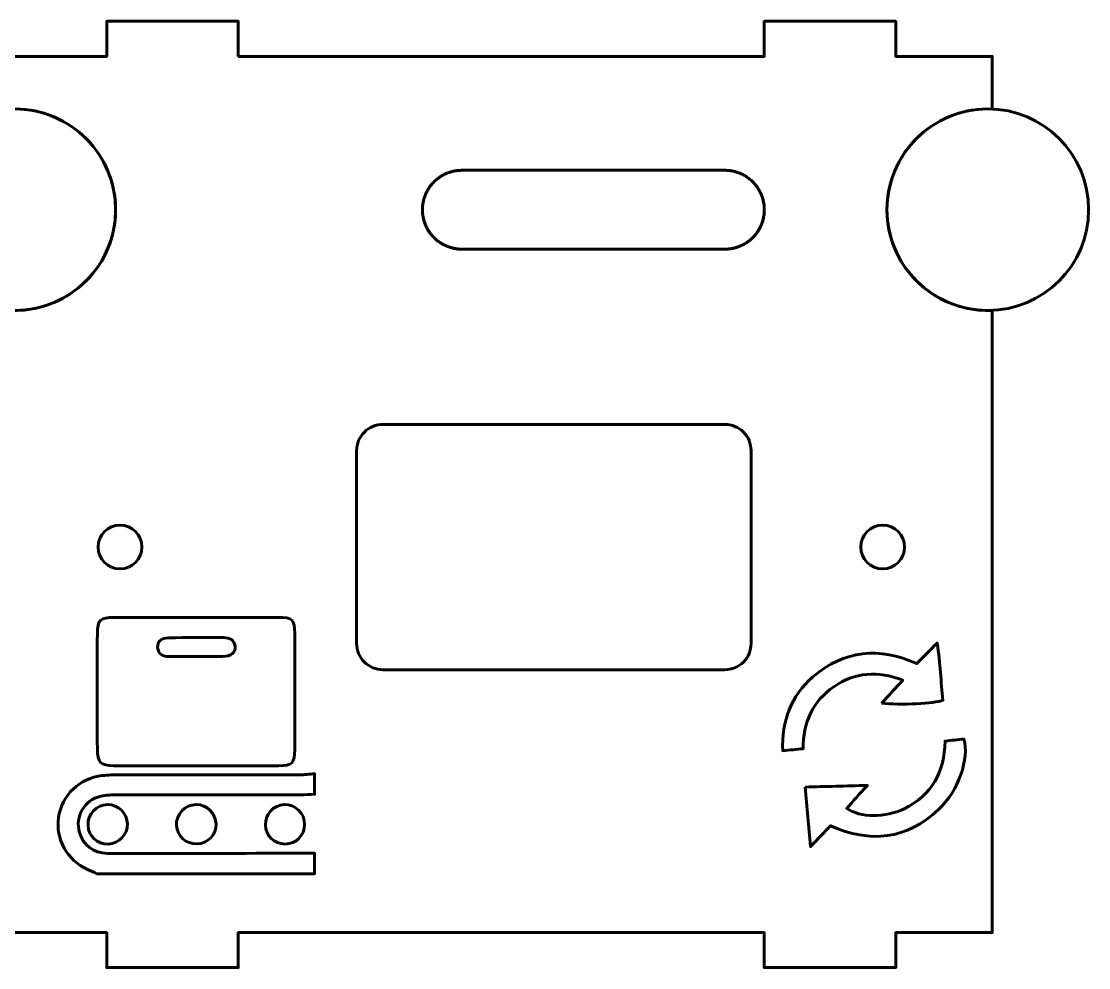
# Model space of a CAD drawing. Header units: millimetres. Extents: x -979 to -10, y -1484 to -29.
# Drawn here: x -134.9 to -13.1, y -257.3 to -149.3 of the extents above; entities that cross this region are included whole.
import ezdxf

# ---------------------------------------------------------------- set-up
doc = ezdxf.new("R2010")
doc.units = ezdxf.units.MM
doc.linetypes.add('K5LT_BASIC', pattern=[0])

# ---------------------------------------------------------------- blocks, each defined once
blk = doc.blocks.new('U74')
at = {"color": 150, "linetype": 'K5LT_BASIC', "lineweight": 60, "true_color": 0x0080ff}
for start, end in [(0, 180), (180, 0)]:
    blk.add_arc((-135.64, -170.76), 11.5, start, end, dxfattribs=at)
blk = doc.blocks.new('U75')
at = {"color": 150, "linetype": 'K5LT_BASIC', "lineweight": 60, "true_color": 0x0080ff}
for start, end in [(0, 180), (180, 0)]:
    blk.add_arc((-24.64, -170.76), 11.5, start, end, dxfattribs=at)
blk = doc.blocks.new('U76')
at = {"color": 150, "linetype": 'K5LT_BASIC', "lineweight": 60, "true_color": 0x0080ff}
for p, q in [((-84.64, -166.26), (-74.64, -166.26)), ((-74.64, -166.26), (-64.64, -166.26)), ((-64.64, -166.26), (-54.64, -166.26))]:
    blk.add_line(p, q, dxfattribs=at)
blk = doc.blocks.new('U77')
at = {"color": 150, "linetype": 'K5LT_BASIC', "lineweight": 60, "true_color": 0x0080ff}
for p, q in [((-84.64, -175.26), (-74.64, -175.26)), ((-74.64, -175.26), (-64.64, -175.26)), ((-64.64, -175.26), (-54.64, -175.26))]:
    blk.add_line(p, q, dxfattribs=at)
blk = doc.blocks.new('U78')
at = {"color": 150, "linetype": 'K5LT_BASIC', "lineweight": 60, "true_color": 0x0080ff}
for p, q in [((-86.77, -166.8), (-86.83, -166.83)), ((-86.75, -166.79), (-86.77, -166.8)), ((-86.73, -166.78), (-86.75, -166.79)), ((-86.72, -166.78), (-86.73, -166.78)), ((-86.61, -166.72), (-86.72, -166.78)), ((-86.5, -166.67), (-86.61, -166.72)), ((-86.44, -166.64), (-86.5, -166.67)), ((-86.42, -166.63), (-86.44, -166.64)), ((-86.4, -166.62), (-86.42, -166.63)), ((-86.39, -166.62), (-86.4, -166.62)), ((-86.28, -166.58), (-86.39, -166.62)), ((-86.17, -166.53), (-86.28, -166.58)), ((-86.11, -166.51), (-86.17, -166.53)), ((-86.08, -166.5), (-86.11, -166.51)), ((-86.07, -166.5), (-86.08, -166.5)), ((-86.06, -166.49), (-86.07, -166.5)), ((-85.94, -166.46), (-86.06, -166.49)), ((-85.83, -166.42), (-85.94, -166.46)), ((-85.77, -166.41), (-85.83, -166.42)), ((-85.74, -166.4), (-85.77, -166.41)), ((-85.73, -166.4), (-85.74, -166.4)), ((-85.72, -166.4), (-85.73, -166.4)), ((-85.62, -166.37), (-85.72, -166.4)), ((-85.5, -166.35), (-85.62, -166.37)), ((-85.44, -166.34), (-85.5, -166.35)), ((-85.41, -166.33), (-85.44, -166.34)), ((-85.4, -166.33), (-85.41, -166.33)), ((-85.39, -166.33), (-85.4, -166.33)), ((-85.27, -166.31), (-85.39, -166.33)), ((-85.14, -166.29), (-85.27, -166.31)), ((-85.08, -166.28), (-85.14, -166.29)), ((-85.05, -166.28), (-85.08, -166.28)), ((-85.03, -166.28), (-85.05, -166.28)), ((-85.02, -166.28), (-85.03, -166.28)), ((-84.64, -166.26), (-85.02, -166.28)), ((-88.12, -167.92), (-88.21, -168.03)), ((-88.03, -167.81), (-88.12, -167.92)), ((-87.99, -167.76), (-88.03, -167.81)), ((-87.97, -167.74), (-87.99, -167.76)), ((-87.95, -167.72), (-87.97, -167.74)), ((-87.85, -167.62), (-87.95, -167.72)), ((-87.95, -167.72), (-87.95, -167.72)), ((-87.76, -167.52), (-87.85, -167.62)), ((-87.71, -167.48), (-87.76, -167.52)), ((-87.69, -167.45), (-87.71, -167.48)), ((-87.67, -167.44), (-87.69, -167.45)), ((-87.56, -167.35), (-87.67, -167.44)), ((-87.67, -167.44), (-87.67, -167.44)), ((-87.46, -167.26), (-87.56, -167.35)), ((-87.41, -167.22), (-87.46, -167.26)), ((-87.38, -167.2), (-87.41, -167.22)), ((-87.37, -167.19), (-87.38, -167.2)), ((-87.36, -167.19), (-87.37, -167.19)), ((-87.26, -167.11), (-87.36, -167.19)), ((-87.15, -167.03), (-87.26, -167.11)), ((-87.1, -167), (-87.15, -167.03)), ((-87.07, -166.98), (-87.1, -167)), ((-87.06, -166.97), (-87.07, -166.98)), ((-87.05, -166.97), (-87.06, -166.97)), ((-86.94, -166.9), (-87.05, -166.97)), ((-86.83, -166.83), (-86.94, -166.9)), ((-88.87, -169.23), (-88.91, -169.37)), ((-88.84, -169.16), (-88.87, -169.23)), ((-88.83, -169.13), (-88.84, -169.16)), ((-88.82, -169.12), (-88.83, -169.13)), ((-88.76, -168.97), (-88.82, -169.11)), ((-88.82, -169.11), (-88.82, -169.12)), ((-88.71, -168.85), (-88.76, -168.97)), ((-88.68, -168.78), (-88.71, -168.85)), ((-88.66, -168.75), (-88.68, -168.78)), ((-88.65, -168.73), (-88.66, -168.75)), ((-88.58, -168.6), (-88.65, -168.73)), ((-88.65, -168.73), (-88.65, -168.73)), ((-88.51, -168.48), (-88.58, -168.6)), ((-88.48, -168.42), (-88.51, -168.48)), ((-88.46, -168.39), (-88.48, -168.42)), ((-88.45, -168.37), (-88.46, -168.39)), ((-88.44, -168.37), (-88.45, -168.37)), ((-88.37, -168.25), (-88.44, -168.37)), ((-88.29, -168.13), (-88.37, -168.25)), ((-88.25, -168.08), (-88.29, -168.13)), ((-88.23, -168.05), (-88.25, -168.08)), ((-88.22, -168.04), (-88.23, -168.05)), ((-88.21, -168.03), (-88.22, -168.04)), ((-89.12, -170.39), (-89.13, -170.46)), ((-89.11, -170.33), (-89.12, -170.34)), ((-89.12, -170.34), (-89.12, -170.36)), ((-89.12, -170.36), (-89.12, -170.39)), ((-89.1, -170.18), (-89.11, -170.33)), ((-89.08, -170.04), (-89.1, -170.18)), ((-89.07, -169.97), (-89.08, -170.04)), ((-89.06, -169.94), (-89.07, -169.97)), ((-89.05, -169.91), (-89.06, -169.92)), ((-89.06, -169.92), (-89.06, -169.94)), ((-89.02, -169.77), (-89.05, -169.91)), ((-88.99, -169.63), (-89.02, -169.77)), ((-88.97, -169.56), (-88.99, -169.63)), ((-88.96, -169.53), (-88.97, -169.56)), ((-88.91, -169.37), (-88.96, -169.5)), ((-88.96, -169.5), (-88.96, -169.51)), ((-88.96, -169.51), (-88.96, -169.53)), ((-89.13, -170.61), (-89.14, -170.75)), ((-89.14, -170.75), (-89.14, -170.76)), ((-89.14, -170.76), (-89.14, -170.78)), ((-89.14, -170.78), (-89.13, -170.81)), ((-89.13, -170.46), (-89.13, -170.61)), ((-89.13, -170.81), (-89.13, -170.88)), ((-89.13, -170.88), (-89.13, -171.03)), ((-89.13, -171.03), (-89.12, -171.17)), ((-89.12, -171.17), (-89.12, -171.18)), ((-89.12, -171.18), (-89.11, -171.2)), ((-89.11, -171.2), (-89.11, -171.23)), ((-89.11, -171.23), (-89.1, -171.3)), ((-89.1, -171.3), (-89.08, -171.44)), ((-89.08, -171.44), (-89.06, -171.59)), ((-89.06, -171.59), (-89.06, -171.6)), ((-89.06, -171.6), (-89.05, -171.61)), ((-89.05, -171.61), (-89.05, -171.65)), ((-89.05, -171.65), (-89.03, -171.72)), ((-89.03, -171.72), (-89, -171.85)), ((-89, -171.85), (-88.96, -172)), ((-88.96, -172), (-88.96, -172)), ((-88.96, -172), (-88.96, -172.02)), ((-88.96, -172.02), (-88.95, -172.05)), ((-88.95, -172.05), (-88.93, -172.12)), ((-88.93, -172.12), (-88.88, -172.25)), ((-88.88, -172.25), (-88.83, -172.39)), ((-88.83, -172.39), (-88.83, -172.4)), ((-88.83, -172.4), (-88.82, -172.41)), ((-88.82, -172.41), (-88.81, -172.45)), ((-88.81, -172.45), (-88.78, -172.51)), ((-88.78, -172.51), (-88.73, -172.64)), ((-88.73, -172.64), (-88.66, -172.77)), ((-88.66, -172.77), (-88.66, -172.77)), ((-88.66, -172.77), (-88.65, -172.79)), ((-88.65, -172.79), (-88.64, -172.82)), ((-88.64, -172.82), (-88.61, -172.88)), ((-88.61, -172.88), (-88.54, -173)), ((-88.54, -173), (-88.47, -173.12)), ((-88.47, -173.12), (-88.46, -173.13)), ((-88.46, -173.13), (-88.45, -173.15)), ((-88.45, -173.15), (-88.43, -173.17)), ((-88.43, -173.17), (-88.4, -173.23)), ((-88.4, -173.23), (-88.32, -173.34)), ((-88.32, -173.34), (-88.24, -173.46)), ((-88.24, -173.46), (-88.23, -173.46)), ((-88.23, -173.46), (-88.22, -173.48)), ((-88.22, -173.48), (-88.2, -173.51)), ((-88.2, -173.51), (-88.16, -173.56)), ((-88.16, -173.56), (-88.08, -173.66)), ((-88.08, -173.66), (-87.99, -173.77)), ((-87.99, -173.77), (-87.98, -173.77)), ((-87.98, -173.77), (-87.97, -173.79)), ((-87.97, -173.79), (-87.95, -173.81)), ((-87.95, -173.81), (-87.9, -173.86)), ((-87.9, -173.86), (-87.81, -173.95)), ((-87.81, -173.95), (-87.71, -174.05)), ((-87.71, -174.05), (-87.7, -174.05)), ((-87.7, -174.05), (-87.69, -174.06)), ((-87.69, -174.06), (-87.67, -174.09)), ((-87.67, -174.09), (-87.62, -174.13)), ((-87.62, -174.13), (-87.52, -174.22)), ((-87.52, -174.22), (-87.42, -174.3)), ((-87.42, -174.3), (-87.41, -174.31)), ((-87.41, -174.31), (-87.4, -174.32)), ((-87.4, -174.32), (-87.37, -174.34)), ((-87.37, -174.34), (-87.32, -174.37)), ((-87.32, -174.37), (-87.22, -174.45)), ((-87.22, -174.45), (-87.11, -174.52)), ((-87.11, -174.52), (-87.1, -174.53)), ((-87.1, -174.53), (-87.09, -174.54)), ((-87.09, -174.54), (-87.06, -174.55)), ((-87.06, -174.55), (-87.01, -174.59)), ((-87.01, -174.59), (-86.9, -174.65)), ((-86.9, -174.65), (-86.79, -174.72)), ((-86.79, -174.72), (-86.78, -174.72)), ((-86.78, -174.72), (-86.76, -174.73)), ((-86.76, -174.73), (-86.74, -174.74)), ((-86.74, -174.74), (-86.68, -174.77)), ((-86.68, -174.77), (-86.57, -174.82)), ((-86.57, -174.82), (-86.46, -174.88)), ((-86.46, -174.88), (-86.45, -174.88)), ((-86.45, -174.88), (-86.43, -174.89)), ((-86.43, -174.89), (-86.41, -174.9)), ((-86.41, -174.9), (-86.35, -174.92)), ((-86.35, -174.92), (-86.24, -174.97)), ((-86.24, -174.97), (-86.12, -175.01)), ((-86.12, -175.01), (-86.11, -175.01)), ((-86.11, -175.01), (-86.1, -175.02)), ((-86.1, -175.02), (-86.07, -175.03)), ((-86.07, -175.03), (-86.01, -175.05)), ((-86.01, -175.05), (-85.9, -175.08)), ((-85.9, -175.08), (-85.78, -175.11)), ((-85.78, -175.11), (-85.78, -175.12)), ((-85.78, -175.12), (-85.76, -175.12)), ((-85.76, -175.12), (-85.73, -175.13)), ((-85.73, -175.13), (-85.68, -175.14)), ((-85.68, -175.14), (-85.57, -175.17)), ((-85.57, -175.17), (-85.45, -175.19)), ((-85.45, -175.19), (-85.44, -175.19)), ((-85.44, -175.19), (-85.43, -175.19)), ((-85.43, -175.19), (-85.4, -175.2)), ((-85.4, -175.2), (-85.34, -175.21)), ((-85.34, -175.21), (-85.23, -175.22)), ((-85.23, -175.22), (-85.12, -175.24)), ((-85.12, -175.24), (-85.11, -175.24)), ((-85.11, -175.24), (-85.1, -175.24)), ((-85.1, -175.24), (-85.08, -175.24)), ((-85.08, -175.24), (-85.03, -175.25)), ((-85.03, -175.25), (-84.93, -175.25)), ((-84.93, -175.25), (-84.85, -175.26)), ((-84.85, -175.26), (-84.84, -175.26)), ((-84.84, -175.26), (-84.83, -175.26)), ((-84.83, -175.26), (-84.81, -175.26)), ((-84.81, -175.26), (-84.77, -175.26)), ((-84.77, -175.26), (-84.69, -175.26)), ((-84.69, -175.26), (-84.64, -175.26))]:
    blk.add_line(p, q, dxfattribs=at)
blk = doc.blocks.new('U79')
at = {"color": 150, "linetype": 'K5LT_BASIC', "lineweight": 60, "true_color": 0x0080ff}
for p, q in [((-54.58, -166.26), (-54.64, -166.26)), ((-54.5, -166.26), (-54.58, -166.26)), ((-54.46, -166.27), (-54.5, -166.26)), ((-54.44, -166.27), (-54.46, -166.27)), ((-54.43, -166.27), (-54.44, -166.27)), ((-54.42, -166.27), (-54.43, -166.27)), ((-54.34, -166.27), (-54.42, -166.27)), ((-54.24, -166.28), (-54.34, -166.27)), ((-54.19, -166.28), (-54.24, -166.28)), ((-54.17, -166.29), (-54.19, -166.28)), ((-54.16, -166.29), (-54.17, -166.29)), ((-54.15, -166.29), (-54.16, -166.29)), ((-54.04, -166.3), (-54.15, -166.29)), ((-53.93, -166.32), (-54.04, -166.3)), ((-53.87, -166.33), (-53.93, -166.32)), ((-53.84, -166.33), (-53.87, -166.33)), ((-53.83, -166.34), (-53.84, -166.33)), ((-53.82, -166.34), (-53.83, -166.34)), ((-53.7, -166.36), (-53.82, -166.34)), ((-53.59, -166.39), (-53.7, -166.36)), ((-53.54, -166.4), (-53.59, -166.39)), ((-53.51, -166.41), (-53.54, -166.4)), ((-53.49, -166.41), (-53.51, -166.41)), ((-53.37, -166.45), (-53.49, -166.41)), ((-53.49, -166.41), (-53.49, -166.41)), ((-53.26, -166.48), (-53.37, -166.45)), ((-53.2, -166.5), (-53.26, -166.48)), ((-53.17, -166.51), (-53.2, -166.5)), ((-53.16, -166.51), (-53.17, -166.51)), ((-53.15, -166.52), (-53.16, -166.51)), ((-53.03, -166.56), (-53.15, -166.52)), ((-52.92, -166.6), (-53.03, -166.56)), ((-52.86, -166.63), (-52.92, -166.6)), ((-52.84, -166.64), (-52.86, -166.63)), ((-52.82, -166.64), (-52.84, -166.64)), ((-52.81, -166.65), (-52.82, -166.64)), ((-52.7, -166.7), (-52.81, -166.65)), ((-52.59, -166.76), (-52.7, -166.7)), ((-52.53, -166.78), (-52.59, -166.76)), ((-52.51, -166.8), (-52.53, -166.78)), ((-52.49, -166.81), (-52.51, -166.8)), ((-52.37, -166.87), (-52.49, -166.81)), ((-52.49, -166.81), (-52.49, -166.81)), ((-52.26, -166.94), (-52.37, -166.87)), ((-52.21, -166.97), (-52.26, -166.94)), ((-52.18, -166.99), (-52.21, -166.97)), ((-52.17, -167), (-52.18, -166.99)), ((-52.16, -167), (-52.17, -167)), ((-52.05, -167.08), (-52.16, -167)), ((-51.95, -167.15), (-52.05, -167.08)), ((-51.9, -167.19), (-51.95, -167.15)), ((-51.87, -167.21), (-51.9, -167.19)), ((-51.86, -167.22), (-51.87, -167.21)), ((-51.85, -167.23), (-51.86, -167.22)), ((-51.75, -167.31), (-51.85, -167.23)), ((-51.65, -167.39), (-51.75, -167.31)), ((-51.6, -167.44), (-51.65, -167.39)), ((-51.58, -167.46), (-51.6, -167.44)), ((-51.57, -167.47), (-51.58, -167.46)), ((-51.56, -167.48), (-51.57, -167.47)), ((-51.46, -167.57), (-51.56, -167.48)), ((-51.37, -167.67), (-51.46, -167.57)), ((-51.32, -167.72), (-51.37, -167.67)), ((-51.3, -167.74), (-51.32, -167.72)), ((-51.29, -167.75), (-51.3, -167.74)), ((-51.28, -167.76), (-51.29, -167.75)), ((-51.19, -167.86), (-51.28, -167.76)), ((-51.11, -167.97), (-51.19, -167.86)), ((-51.07, -168.02), (-51.11, -167.97)), ((-51.05, -168.05), (-51.07, -168.02)), ((-51.04, -168.06), (-51.05, -168.05)), ((-51.03, -168.07), (-51.04, -168.06)), ((-50.95, -168.18), (-51.03, -168.07)), ((-50.87, -168.29), (-50.95, -168.18)), ((-50.84, -168.35), (-50.87, -168.29)), ((-50.82, -168.38), (-50.84, -168.35)), ((-50.81, -168.39), (-50.82, -168.38)), ((-50.8, -168.4), (-50.81, -168.39)), ((-50.73, -168.52), (-50.8, -168.4)), ((-50.67, -168.64), (-50.73, -168.52)), ((-50.63, -168.71), (-50.67, -168.64)), ((-50.62, -168.74), (-50.63, -168.71)), ((-50.61, -168.75), (-50.62, -168.74)), ((-50.61, -168.76), (-50.61, -168.75)), ((-50.54, -168.89), (-50.61, -168.76)), ((-50.49, -169.02), (-50.54, -168.89)), ((-50.46, -169.08), (-50.49, -169.02)), ((-50.45, -169.11), (-50.46, -169.08)), ((-50.44, -169.13), (-50.45, -169.11)), ((-50.44, -169.14), (-50.44, -169.13)), ((-50.39, -169.27), (-50.44, -169.14)), ((-50.35, -169.4), (-50.39, -169.27)), ((-50.32, -169.47), (-50.35, -169.4)), ((-50.31, -169.5), (-50.32, -169.47)), ((-50.31, -169.52), (-50.31, -169.5)), ((-50.31, -169.53), (-50.31, -169.52)), ((-50.27, -169.67), (-50.31, -169.53)), ((-50.24, -169.81), (-50.27, -169.67)), ((-50.22, -169.88), (-50.24, -169.81)), ((-50.22, -169.91), (-50.22, -169.88)), ((-50.21, -169.93), (-50.22, -169.91)), ((-50.21, -169.94), (-50.21, -169.93)), ((-50.19, -170.08), (-50.21, -169.94)), ((-50.17, -170.22), (-50.19, -170.08)), ((-50.16, -170.29), (-50.17, -170.22)), ((-50.16, -170.33), (-50.16, -170.29)), ((-50.15, -170.34), (-50.16, -170.33)), ((-50.15, -170.35), (-50.15, -170.34)), ((-50.14, -170.5), (-50.15, -170.35)), ((-50.25, -171.76), (-50.22, -171.61)), ((-50.22, -171.61), (-50.21, -171.6)), ((-50.21, -171.59), (-50.2, -171.55)), ((-50.21, -171.6), (-50.21, -171.59)), ((-50.2, -171.55), (-50.19, -171.48)), ((-50.19, -171.48), (-50.17, -171.34)), ((-50.17, -171.34), (-50.16, -171.2)), ((-50.16, -171.19), (-50.15, -171.17)), ((-50.16, -171.2), (-50.16, -171.19)), ((-50.15, -171.06), (-50.14, -170.92)), ((-50.15, -171.13), (-50.15, -171.06)), ((-50.15, -171.17), (-50.15, -171.13)), ((-50.14, -170.64), (-50.14, -170.5)), ((-50.14, -170.71), (-50.14, -170.64)), ((-50.14, -170.75), (-50.14, -170.71)), ((-50.14, -170.77), (-50.14, -170.75)), ((-50.14, -170.92), (-50.14, -170.77)), ((-50.14, -170.77), (-50.14, -170.77)), ((-50.69, -172.93), (-50.62, -172.8)), ((-50.62, -172.79), (-50.61, -172.78)), ((-50.62, -172.8), (-50.62, -172.79)), ((-50.61, -172.78), (-50.59, -172.74)), ((-50.59, -172.74), (-50.56, -172.68)), ((-50.56, -172.68), (-50.51, -172.55)), ((-50.51, -172.55), (-50.45, -172.42)), ((-50.45, -172.41), (-50.44, -172.39)), ((-50.45, -172.42), (-50.45, -172.41)), ((-50.44, -172.39), (-50.43, -172.36)), ((-50.43, -172.36), (-50.4, -172.29)), ((-50.4, -172.29), (-50.36, -172.16)), ((-50.36, -172.16), (-50.31, -172.02)), ((-50.31, -172), (-50.3, -171.96)), ((-50.31, -172.01), (-50.31, -172)), ((-50.31, -172.02), (-50.31, -172.01)), ((-50.3, -171.96), (-50.28, -171.89)), ((-50.28, -171.89), (-50.25, -171.76)), ((-51.71, -174.18), (-51.6, -174.09)), ((-51.6, -174.08), (-51.59, -174.07)), ((-51.6, -174.09), (-51.6, -174.08)), ((-51.59, -174.07), (-51.56, -174.05)), ((-51.56, -174.05), (-51.51, -174)), ((-51.51, -174), (-51.42, -173.91)), ((-51.42, -173.91), (-51.32, -173.81)), ((-51.32, -173.8), (-51.3, -173.79)), ((-51.32, -173.81), (-51.32, -173.8)), ((-51.3, -173.79), (-51.28, -173.76)), ((-51.28, -173.76), (-51.24, -173.71)), ((-51.24, -173.71), (-51.15, -173.61)), ((-51.15, -173.61), (-51.06, -173.5)), ((-51.06, -173.49), (-51.04, -173.48)), ((-51.06, -173.5), (-51.06, -173.49)), ((-51.04, -173.48), (-51.02, -173.45)), ((-51.02, -173.45), (-50.98, -173.39)), ((-50.98, -173.39), (-50.9, -173.28)), ((-50.9, -173.28), (-50.83, -173.16)), ((-50.83, -173.16), (-50.82, -173.15)), ((-50.82, -173.15), (-50.81, -173.14)), ((-50.81, -173.14), (-50.79, -173.11)), ((-50.79, -173.11), (-50.76, -173.05)), ((-50.76, -173.05), (-50.69, -172.93)), ((-54.64, -175.26), (-54.25, -175.25)), ((-54.25, -175.25), (-54.24, -175.25)), ((-54.24, -175.25), (-54.22, -175.24)), ((-54.22, -175.24), (-54.19, -175.24)), ((-54.19, -175.24), (-54.13, -175.23)), ((-54.13, -175.23), (-54, -175.22)), ((-54, -175.22), (-53.88, -175.2)), ((-53.88, -175.2), (-53.87, -175.2)), ((-53.87, -175.2), (-53.86, -175.2)), ((-53.86, -175.2), (-53.83, -175.19)), ((-53.83, -175.19), (-53.77, -175.18)), ((-53.77, -175.18), (-53.65, -175.15)), ((-53.65, -175.15), (-53.55, -175.13)), ((-53.55, -175.13), (-53.54, -175.13)), ((-53.54, -175.13), (-53.53, -175.12)), ((-53.53, -175.12), (-53.5, -175.12)), ((-53.5, -175.12), (-53.44, -175.1)), ((-53.44, -175.1), (-53.33, -175.07)), ((-53.33, -175.07), (-53.21, -175.03)), ((-53.21, -175.03), (-53.2, -175.03)), ((-53.2, -175.03), (-53.19, -175.02)), ((-53.19, -175.02), (-53.16, -175.01)), ((-53.16, -175.01), (-53.1, -174.99)), ((-53.1, -174.99), (-52.99, -174.95)), ((-52.99, -174.95), (-52.88, -174.9)), ((-52.88, -174.9), (-52.87, -174.9)), ((-52.87, -174.9), (-52.86, -174.9)), ((-52.86, -174.9), (-52.83, -174.88)), ((-52.83, -174.88), (-52.77, -174.86)), ((-52.77, -174.86), (-52.66, -174.8)), ((-52.66, -174.8), (-52.55, -174.75)), ((-52.55, -174.75), (-52.54, -174.74)), ((-52.54, -174.74), (-52.52, -174.74)), ((-52.52, -174.74), (-52.5, -174.72)), ((-52.5, -174.72), (-52.44, -174.69)), ((-52.44, -174.69), (-52.33, -174.63)), ((-52.33, -174.63), (-52.22, -174.56)), ((-52.22, -174.56), (-52.21, -174.56)), ((-52.21, -174.56), (-52.2, -174.55)), ((-52.2, -174.55), (-52.17, -174.53)), ((-52.17, -174.53), (-52.12, -174.49)), ((-52.12, -174.49), (-52.01, -174.42)), ((-52.01, -174.42), (-51.91, -174.34)), ((-51.91, -174.34), (-51.9, -174.34)), ((-51.9, -174.34), (-51.89, -174.33)), ((-51.89, -174.33), (-51.86, -174.31)), ((-51.86, -174.31), (-51.81, -174.26)), ((-51.81, -174.26), (-51.71, -174.18))]:
    blk.add_line(p, q, dxfattribs=at)
blk = doc.blocks.new('U73')
at = {"color": 150, "linetype": 'K5LT_BASIC', "lineweight": 60, "true_color": 0x0080ff}
for points in [[(-110.14, -153.26), (-50.14, -153.26), (-50.14, -149.26), (-35.14, -149.26), (-35.14, -153.26), (-24.14, -153.26), (-24.14, -159.27, 1.044466), (-24.14, -182.25), (-24.14, -253.26), (-35.14, -253.26), (-35.14, -257.26), (-50.14, -257.26), (-50.14, -253.26), (-110.14, -253.26), (-110.14, -257.26), (-125.14, -257.26), (-125.14, -253.26), (-136.14, -253.26), (-136.14, -182.25, 1.044466), (-136.14, -159.27), (-136.14, -153.26), (-125.14, -153.26), (-125.14, -149.26), (-110.14, -149.26)], [(-93.64, -195.26), (-54.64, -195.26, -0.414214), (-51.64, -198.26), (-51.64, -220.26, -0.414214), (-54.64, -223.26), (-93.64, -223.26, -0.414214), (-96.64, -220.26), (-96.64, -198.26, -0.414214)]]:
    blk.add_lwpolyline(points, format="xyb", close=True, dxfattribs=at)
blk.add_lwpolyline([(-84.64, -166.26), (-74.64, -166.26), (-64.64, -166.26), (-54.64, -166.26), (-54.25, -166.28), (-54.24, -166.28), (-54.22, -166.28), (-54.19, -166.28), (-54.13, -166.29), (-54, -166.31), (-53.88, -166.33), (-53.87, -166.33), (-53.86, -166.33), (-53.83, -166.34), (-53.77, -166.35), (-53.65, -166.37), (-53.55, -166.4), (-53.54, -166.4), (-53.53, -166.4), (-53.5, -166.41), (-53.44, -166.42), (-53.33, -166.46), (-53.21, -166.49), (-53.2, -166.5), (-53.19, -166.5), (-53.16, -166.51), (-53.1, -166.53), (-52.99, -166.58), (-52.88, -166.62), (-52.87, -166.62), (-52.86, -166.63), (-52.83, -166.64), (-52.77, -166.67), (-52.66, -166.72), (-52.55, -166.78), (-52.54, -166.78), (-52.52, -166.79), (-52.5, -166.8), (-52.44, -166.83), (-52.33, -166.9), (-52.22, -166.97), (-52.21, -166.97), (-52.2, -166.98), (-52.17, -167), (-52.12, -167.03), (-52.01, -167.11), (-51.91, -167.19), (-51.9, -167.19), (-51.89, -167.2), (-51.86, -167.22), (-51.81, -167.26), (-51.71, -167.35), (-51.6, -167.44), (-51.6, -167.44), (-51.59, -167.45), (-51.56, -167.48), (-51.51, -167.52), (-51.42, -167.62), (-51.32, -167.72), (-51.32, -167.72), (-51.3, -167.74), (-51.28, -167.76), (-51.24, -167.81), (-51.15, -167.92), (-51.06, -168.03), (-51.06, -168.04), (-51.04, -168.05), (-51.02, -168.08), (-50.98, -168.13), (-50.9, -168.25), (-50.83, -168.37), (-50.82, -168.37), (-50.81, -168.39), (-50.79, -168.42), (-50.76, -168.48), (-50.69, -168.6), (-50.62, -168.73), (-50.62, -168.73), (-50.61, -168.75), (-50.59, -168.78), (-50.56, -168.85), (-50.51, -168.97), (-50.45, -169.11), (-50.45, -169.12), (-50.44, -169.13), (-50.43, -169.16), (-50.4, -169.23), (-50.36, -169.37), (-50.31, -169.5), (-50.31, -169.51), (-50.31, -169.53), (-50.3, -169.56), (-50.28, -169.63), (-50.25, -169.77), (-50.22, -169.91), (-50.21, -169.92), (-50.21, -169.94), (-50.2, -169.97), (-50.19, -170.04), (-50.17, -170.18), (-50.16, -170.33), (-50.16, -170.34), (-50.15, -170.36), (-50.15, -170.39), (-50.15, -170.46), (-50.14, -170.61), (-50.14, -170.75), (-50.14, -170.76), (-50.14, -170.78), (-50.14, -170.81), (-50.14, -170.88), (-50.14, -171.03), (-50.15, -171.17), (-50.15, -171.18), (-50.16, -171.2), (-50.16, -171.23), (-50.17, -171.3), (-50.19, -171.44), (-50.21, -171.59), (-50.21, -171.6), (-50.22, -171.61), (-50.22, -171.65), (-50.24, -171.72), (-50.27, -171.85), (-50.31, -172), (-50.31, -172), (-50.31, -172.02), (-50.32, -172.05), (-50.35, -172.12), (-50.39, -172.25), (-50.44, -172.39), (-50.44, -172.4), (-50.45, -172.41), (-50.46, -172.45), (-50.49, -172.51), (-50.54, -172.64), (-50.61, -172.77), (-50.61, -172.77), (-50.62, -172.79), (-50.63, -172.82), (-50.67, -172.88), (-50.73, -173), (-50.8, -173.12), (-50.81, -173.13), (-50.82, -173.15), (-50.84, -173.17), (-50.87, -173.23), (-50.95, -173.34), (-51.03, -173.46), (-51.04, -173.46), (-51.05, -173.48), (-51.07, -173.51), (-51.11, -173.56), (-51.19, -173.66), (-51.28, -173.77), (-51.29, -173.77), (-51.3, -173.79), (-51.32, -173.81), (-51.37, -173.86), (-51.46, -173.95), (-51.56, -174.05), (-51.57, -174.05), (-51.58, -174.06), (-51.6, -174.09), (-51.65, -174.13), (-51.75, -174.22), (-51.85, -174.3), (-51.86, -174.31), (-51.87, -174.32), (-51.9, -174.34), (-51.95, -174.37), (-52.05, -174.45), (-52.16, -174.52), (-52.17, -174.53), (-52.18, -174.54), (-52.21, -174.55), (-52.26, -174.59), (-52.37, -174.65), (-52.49, -174.72), (-52.49, -174.72), (-52.51, -174.73), (-52.53, -174.74), (-52.59, -174.77), (-52.7, -174.82), (-52.81, -174.88), (-52.82, -174.88), (-52.84, -174.89), (-52.86, -174.9), (-52.92, -174.92), (-53.03, -174.97), (-53.15, -175.01), (-53.16, -175.01), (-53.17, -175.02), (-53.2, -175.03), (-53.26, -175.05), (-53.37, -175.08), (-53.49, -175.11), (-53.49, -175.12), (-53.51, -175.12), (-53.54, -175.13), (-53.59, -175.14), (-53.7, -175.17), (-53.82, -175.19), (-53.83, -175.19), (-53.84, -175.19), (-53.87, -175.2), (-53.93, -175.21), (-54.04, -175.22), (-54.15, -175.24), (-54.16, -175.24), (-54.17, -175.24), (-54.19, -175.24), (-54.24, -175.25), (-54.34, -175.25), (-54.42, -175.26), (-54.43, -175.26), (-54.44, -175.26), (-54.46, -175.26), (-54.5, -175.26), (-54.58, -175.26), (-54.64, -175.26), (-64.64, -175.26), (-74.64, -175.26), (-84.64, -175.26), (-85.02, -175.25), (-85.03, -175.25), (-85.05, -175.24), (-85.08, -175.24), (-85.14, -175.23), (-85.27, -175.22), (-85.39, -175.2), (-85.4, -175.2), (-85.41, -175.2), (-85.44, -175.19), (-85.5, -175.18), (-85.62, -175.15), (-85.72, -175.13), (-85.73, -175.13), (-85.74, -175.12), (-85.77, -175.12), (-85.83, -175.1), (-85.94, -175.07), (-86.06, -175.03), (-86.07, -175.03), (-86.08, -175.02), (-86.11, -175.01), (-86.17, -174.99), (-86.28, -174.95), (-86.39, -174.9), (-86.4, -174.9), (-86.42, -174.9), (-86.44, -174.88), (-86.5, -174.86), (-86.61, -174.8), (-86.72, -174.75), (-86.73, -174.74), (-86.75, -174.74), (-86.77, -174.72), (-86.83, -174.69), (-86.94, -174.63), (-87.05, -174.56), (-87.06, -174.56), (-87.07, -174.55), (-87.1, -174.53), (-87.15, -174.49), (-87.26, -174.42), (-87.36, -174.34), (-87.37, -174.34), (-87.38, -174.33), (-87.41, -174.31), (-87.46, -174.26), (-87.56, -174.18), (-87.67, -174.09), (-87.67, -174.08), (-87.69, -174.07), (-87.71, -174.05), (-87.76, -174), (-87.85, -173.91), (-87.95, -173.81), (-87.95, -173.8), (-87.97, -173.79), (-87.99, -173.76), (-88.03, -173.71), (-88.12, -173.61), (-88.21, -173.5), (-88.22, -173.49), (-88.23, -173.48), (-88.25, -173.45), (-88.29, -173.39), (-88.37, -173.28), (-88.44, -173.16), (-88.45, -173.15), (-88.46, -173.14), (-88.48, -173.11), (-88.51, -173.05), (-88.58, -172.93), (-88.65, -172.8), (-88.65, -172.79), (-88.66, -172.78), (-88.68, -172.74), (-88.71, -172.68), (-88.76, -172.55), (-88.82, -172.42), (-88.82, -172.41), (-88.83, -172.39), (-88.84, -172.36), (-88.87, -172.29), (-88.91, -172.16), (-88.96, -172.02), (-88.96, -172.01), (-88.96, -172), (-88.97, -171.96), (-88.99, -171.89), (-89.02, -171.76), (-89.05, -171.61), (-89.06, -171.6), (-89.06, -171.59), (-89.07, -171.55), (-89.08, -171.48), (-89.1, -171.34), (-89.11, -171.2), (-89.12, -171.19), (-89.12, -171.17), (-89.12, -171.13), (-89.13, -171.06), (-89.13, -170.92), (-89.14, -170.77), (-89.14, -170.77), (-89.14, -170.75), (-89.13, -170.71), (-89.13, -170.64), (-89.13, -170.5), (-89.12, -170.35), (-89.12, -170.34), (-89.11, -170.33), (-89.11, -170.29), (-89.1, -170.22), (-89.08, -170.08), (-89.06, -169.94), (-89.06, -169.93), (-89.05, -169.91), (-89.05, -169.88), (-89.03, -169.81), (-89, -169.67), (-88.96, -169.53), (-88.96, -169.52), (-88.96, -169.5), (-88.95, -169.47), (-88.93, -169.4), (-88.88, -169.27), (-88.83, -169.14), (-88.83, -169.13), (-88.82, -169.11), (-88.81, -169.08), (-88.78, -169.02), (-88.73, -168.89), (-88.66, -168.76), (-88.66, -168.75), (-88.65, -168.74), (-88.64, -168.71), (-88.61, -168.64), (-88.54, -168.52), (-88.47, -168.4), (-88.46, -168.39), (-88.45, -168.38), (-88.43, -168.35), (-88.4, -168.29), (-88.32, -168.18), (-88.24, -168.07), (-88.23, -168.06), (-88.22, -168.05), (-88.2, -168.02), (-88.16, -167.97), (-88.08, -167.86), (-87.99, -167.76), (-87.98, -167.75), (-87.97, -167.74), (-87.95, -167.72), (-87.9, -167.67), (-87.81, -167.57), (-87.71, -167.48), (-87.7, -167.47), (-87.69, -167.46), (-87.67, -167.44), (-87.62, -167.39), (-87.52, -167.31), (-87.42, -167.23), (-87.41, -167.22), (-87.4, -167.21), (-87.37, -167.19), (-87.32, -167.15), (-87.22, -167.08), (-87.11, -167), (-87.1, -167), (-87.09, -166.99), (-87.06, -166.97), (-87.01, -166.94), (-86.9, -166.87), (-86.79, -166.81), (-86.78, -166.81), (-86.76, -166.8), (-86.74, -166.78), (-86.68, -166.76), (-86.57, -166.7), (-86.46, -166.65), (-86.45, -166.64), (-86.43, -166.64), (-86.41, -166.63), (-86.35, -166.6), (-86.24, -166.56), (-86.12, -166.52), (-86.11, -166.51), (-86.1, -166.51), (-86.07, -166.5), (-86.01, -166.48), (-85.9, -166.45), (-85.78, -166.41), (-85.78, -166.41), (-85.76, -166.41), (-85.73, -166.4), (-85.68, -166.39), (-85.57, -166.36), (-85.45, -166.34), (-85.44, -166.34), (-85.43, -166.33), (-85.4, -166.33), (-85.34, -166.32), (-85.23, -166.3), (-85.12, -166.29), (-85.11, -166.29), (-85.1, -166.29), (-85.08, -166.28), (-85.03, -166.28), (-84.93, -166.27), (-84.85, -166.27), (-84.84, -166.27), (-84.83, -166.27), (-84.81, -166.27), (-84.77, -166.26), (-84.69, -166.26)], close=True, dxfattribs=at)
for centre in [(-123.64, -209.26), (-36.64, -209.26)]:
    blk.add_circle(centre, 2.5, dxfattribs=at)
for name in ['U74', 'U75', 'U78', 'U76', 'U79', 'U77']:
    blk.add_blockref(name, (0, 0))
blk = doc.blocks.new('U110')
at = {"color": 150, "linetype": 'K5LT_BASIC', "lineweight": 60, "true_color": 0x0080ff}
for points, knots in [([(-114.96, -217.29), (-111.84, -217.29), (-108.72, -217.28), (-105.61, -217.29), (-103.96, -217.29), (-103.7, -217.53), (-103.7, -219.11), (-103.68, -223.55), (-103.68, -227.98), (-103.7, -232.41), (-103.7, -233.9), (-104.01, -234.21), (-105.5, -234.21), (-111.79, -234.22), (-118.07, -234.22), (-124.35, -234.21), (-125.87, -234.21), (-126.22, -233.85), (-126.22, -232.29), (-126.24, -227.91), (-126.24, -223.52), (-126.22, -219.14), (-126.22, -217.59), (-125.9, -217.3), (-124.31, -217.29), (-121.19, -217.28), (-118.07, -217.29), (-114.96, -217.29)], [0, 0, 0, 0, 0.111111, 0.111111, 0.111111, 0.222222, 0.222222, 0.222222, 0.333333, 0.333333, 0.333333, 0.444444, 0.444444, 0.444444, 0.555556, 0.555556, 0.555556, 0.666667, 0.666667, 0.666667, 0.777778, 0.777778, 0.777778, 0.888889, 0.888889, 0.888889, 1, 1, 1, 1]), ([(-114.97, -221.75), (-114.97, -221.75), (-114.97, -221.75), (-114.97, -221.75), (-113.95, -221.75), (-112.93, -221.78), (-111.91, -221.75), (-110.95, -221.72), (-110.46, -221.32), (-110.51, -220.64), (-110.57, -219.84), (-111.12, -219.6), (-111.83, -219.6), (-113.92, -219.6), (-116.01, -219.58), (-118.1, -219.62), (-118.95, -219.63), (-119.39, -220.06), (-119.34, -220.71), (-119.29, -221.52), (-118.74, -221.75), (-118.03, -221.75), (-117.01, -221.75), (-115.99, -221.75), (-114.97, -221.75)], [0, 0, 0, 0, 0.125, 0.125, 0.125, 0.25, 0.25, 0.25, 0.375, 0.375, 0.375, 0.5, 0.5, 0.5, 0.625, 0.625, 0.625, 0.75, 0.75, 0.75, 0.875, 0.875, 0.875, 1, 1, 1, 1]), ([(-126.29, -246.54), (-126.64, -246.38), (-126.99, -246.22), (-127.34, -246.06), (-129.67, -244.98), (-131, -242.58), (-130.65, -240.12), (-130.28, -237.58), (-128.26, -235.63), (-125.66, -235.34), (-124.98, -235.27), (-124.3, -235.26), (-123.62, -235.26), (-116.81, -235.26), (-109.99, -235.26), (-103.18, -235.25), (-102.6, -235.25), (-102.02, -235.18), (-101.44, -235.14), (-101.44, -235.92), (-101.44, -236.7), (-101.44, -237.48), (-101.98, -237.5), (-102.51, -237.53), (-103.05, -237.53), (-110.01, -237.53), (-116.97, -237.53), (-123.94, -237.54), (-124.56, -237.54), (-125.21, -237.56), (-125.82, -237.7), (-127.72, -238.15), (-128.78, -239.98), (-128.26, -241.85), (-127.89, -243.22), (-126.67, -244.18), (-125.11, -244.22), (-123.16, -244.27), (-121.21, -244.25), (-119.26, -244.24), (-113.32, -244.23), (-107.38, -244.21), (-101.44, -244.2), (-101.44, -244.98), (-101.44, -245.76), (-101.44, -246.54), (-109.72, -246.54), (-118.01, -246.54), (-126.29, -246.54)], [0, 0, 0, 0, 0.0625, 0.0625, 0.0625, 0.125, 0.125, 0.125, 0.1875, 0.1875, 0.1875, 0.25, 0.25, 0.25, 0.3125, 0.3125, 0.3125, 0.375, 0.375, 0.375, 0.4375, 0.4375, 0.4375, 0.5, 0.5, 0.5, 0.5625, 0.5625, 0.5625, 0.625, 0.625, 0.625, 0.6875, 0.6875, 0.6875, 0.75, 0.75, 0.75, 0.8125, 0.8125, 0.8125, 0.875, 0.875, 0.875, 0.9375, 0.9375, 0.9375, 1, 1, 1, 1]), ([(-104.8, -243.15), (-106.06, -243.16), (-107.02, -242.22), (-107.04, -240.96), (-107.07, -239.72), (-106.12, -238.7), (-104.9, -238.65), (-103.63, -238.6), (-102.57, -239.64), (-102.58, -240.93), (-102.59, -242.18), (-103.55, -243.14), (-104.8, -243.15)], [0, 0, 0, 0, 0.25, 0.25, 0.25, 0.5, 0.5, 0.5, 0.75, 0.75, 0.75, 1, 1, 1, 1]), ([(-122.79, -240.86), (-122.76, -242.07), (-123.75, -243.1), (-124.97, -243.15), (-126.24, -243.19), (-127.22, -242.29), (-127.28, -241.03), (-127.34, -239.73), (-126.33, -238.65), (-125.06, -238.65), (-123.85, -238.65), (-122.82, -239.66), (-122.79, -240.86)], [0, 0, 0, 0, 0.25, 0.25, 0.25, 0.5, 0.5, 0.5, 0.75, 0.75, 0.75, 1, 1, 1, 1]), ([(-112.68, -240.87), (-112.65, -242.1), (-113.61, -243.1), (-114.86, -243.14), (-116.09, -243.18), (-117.13, -242.24), (-117.2, -241.03), (-117.27, -239.78), (-116.21, -238.66), (-114.95, -238.65), (-113.74, -238.65), (-112.71, -239.66), (-112.68, -240.87)], [0, 0, 0, 0, 0.25, 0.25, 0.25, 0.5, 0.5, 0.5, 0.75, 0.75, 0.75, 1, 1, 1, 1])]:
    blk.add_open_spline(points, degree=3, knots=knots, dxfattribs=at)
blk = doc.blocks.new('U111')
at = {"color": 150, "linetype": 'K5LT_BASIC', "lineweight": 60, "true_color": 0x0080ff}
for points in [[(-36.75, -227.08), (-35.9, -226.15), (-35.17, -225.35), (-34.34, -224.46), (-37.2, -223.35), (-39.79, -223.55), (-42.21, -225.21), (-44.64, -226.88), (-45.72, -229.29), (-45.7, -232.27), (-46.48, -232.35), (-47.2, -232.42), (-48.04, -232.5), (-48.14, -229.09), (-47.09, -226.25), (-44.6, -224.09), (-41.02, -220.99), (-37, -220.64), (-32.75, -222.56), (-32.02, -221.83), (-31.32, -221.12), (-30.43, -220.22), (-30.03, -222.56), (-30.01, -224.67), (-29.76, -226.75), (-30.66, -227.12), (-34.63, -227.32), (-36.75, -227.08)], [(-45.48, -236.65), (-43.1, -236.59), (-40.87, -236.53), (-38.38, -236.46), (-39.29, -237.47), (-40.01, -238.27), (-40.74, -239.08), (-39.21, -240.15), (-36.34, -240.19), (-34.18, -239.12), (-31.04, -237.57), (-29.56, -234.97), (-29.52, -231.4), (-28.79, -231.32), (-28.07, -231.25), (-27.36, -231.17), (-26.72, -233.38), (-28, -237.1), (-30.25, -239.22), (-33.88, -242.64), (-38.04, -243.11), (-42.59, -241.07), (-43.29, -241.8), (-43.99, -242.53), (-44.86, -243.44), (-45.08, -241.09), (-45.27, -238.98), (-45.48, -236.65)]]:
    blk.add_open_spline(points, degree=3, knots=[0, 0, 0, 0, 0.111111, 0.111111, 0.111111, 0.222222, 0.222222, 0.222222, 0.333333, 0.333333, 0.333333, 0.444444, 0.444444, 0.444444, 0.555556, 0.555556, 0.555556, 0.666667, 0.666667, 0.666667, 0.777778, 0.777778, 0.777778, 0.888889, 0.888889, 0.888889, 1, 1, 1, 1], dxfattribs=at)

msp = doc.modelspace()

# ---------------------------------------------------------------- block references
for name in ['U73', 'U110', 'U111']:
    msp.add_blockref(name, (0, 0))

doc.saveas('drawing.dxf')
